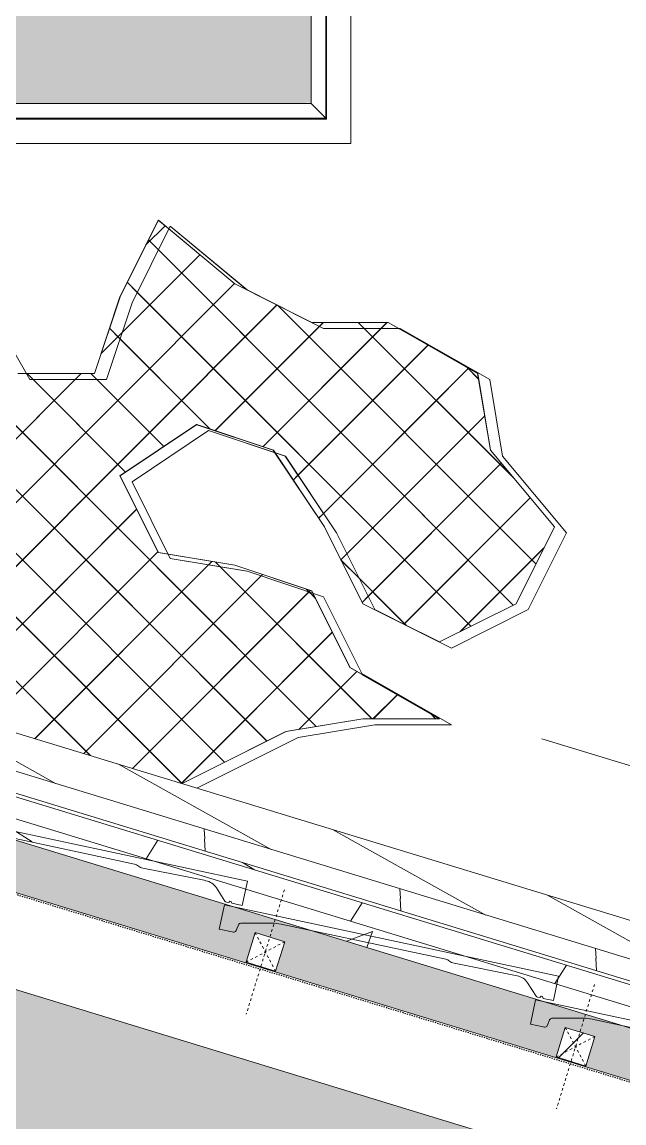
# Model space of a CAD drawing. Header units: millimetres. Extents: x -12186 to 152825, y -4386 to 9463.
# Drawn here: x 53345 to 54085, y 4668 to 6022 of the extents above; entities that cross this region are included whole.
import ezdxf

# ---------------------------------------------------------------- set-up
doc = ezdxf.new("R2010")
doc.units = ezdxf.units.MM
doc.linetypes.add('Dash', pattern=[6.35, 3.175, -3.175])
doc.linetypes.add('Dash 1_5mm', pattern=[3, 1.5, -1.5])
for name, color, linetype, lineweight in [('A-DETL', 90, 'Continuous', 5), ('A-DETL-GENF', 92, 'Continuous', 5), ('A-DETL-GENF-HDLN', 1, 'Dash', 5), ('A-DETL-THIN', 151, 'Continuous', 5), ('A-GLAZ', 151, 'Continuous', 9), ('A-ROOF', 132, 'Continuous', 9), ('A-ROOF-OTLN', 132, 'Continuous', 9), ('A-ROOF-PATT', 132, 'Continuous', 9), ('G-ANNO-DIMS', 111, 'Continuous', 5), ('G-IMPT', 8, 'Continuous', 5), ('I-WALL', 2, 'Continuous', 9), ('L-PLNT', 71, 'Continuous', 5)]:
    doc.layers.add(name, color=color, linetype=linetype, lineweight=lineweight)

# ---------------------------------------------------------------- blocks, each defined once
blk = doc.blocks.new('Window Aluminium Fixed 1 - Type 1-V220-Section B-B')
at = {"layer": 'A-GLAZ', "lineweight": 5}
blk.add_hatch(color=256, dxfattribs=at).paths.add_polyline_path([(5514.8, 5921.4), (5519.1, 5922.3), (5530.5, 5990.9), (5640.5, 5959.5), (5697.5, 5921.4), (6206.1, 5922.3), (6206.1, 6919.9), (5339.2, 6919.9), (5339.2, 5950.8), (5383.3, 5921.4), (5420.6, 5921.4)])
h = blk.add_hatch(color=256, dxfattribs=at)
h.paths.add_polyline_path([(5564.5, 5921.4), (5697.5, 5921.4), (5640.5, 5959.5), (5530.5, 5990.9), (5518.9, 5921.4), (5530, 5921.4)])
h.paths.add_polyline_path([(5383.3, 5921.4), (5339.2, 5950.8), (5339.2, 5921.4), (5346.1, 5921.4)])
for p, q in [((5320.2, 5959.5), (5320.2, 6919.9)), ((5321.2, 6919.9), (5321.2, 5959.5)), ((5339.2, 6919.9), (5339.2, 5950.8)), ((6206.1, 6919.9), (6206.1, 5921.4)), ((6224.2, 5903.3), (6224.2, 6919.9)), ((6225.2, 6919.9), (6225.2, 5902.3)), ((5320.2, 5902.3), (5320.2, 5959.5)), ((5321.2, 5959.5), (5321.2, 5903.3)), ((5339.2, 5950.8), (5339.2, 5921.4)), ((5339.2, 5921.4), (5321.2, 5903.3)), ((5339.2, 5921.4), (5383.3, 5921.4)), ((5383.3, 5921.4), (5518.9, 5921.4)), ((5518.9, 5921.4), (5697.5, 5921.4)), ((5697.5, 5921.4), (6206.1, 5921.4)), ((6206.1, 5921.4), (6224.2, 5903.3)), ((5411.9, 5902.3), (5320.2, 5902.3)), ((5321.2, 5903.3), (5410.4, 5903.3)), ((5410.4, 5903.3), (5515.9, 5903.3)), ((5515.8, 5902.3), (5411.9, 5902.3)), ((5726, 5902.3), (5515.8, 5902.3)), ((5515.9, 5903.3), (5724.5, 5903.3)), ((5724.5, 5903.3), (6224.2, 5903.3)), ((6225.2, 5902.3), (5726, 5902.3))]:
    blk.add_line(p, q, dxfattribs=at)
blk = doc.blocks.new('SVA_Shades of Green Tree - Australian_Tree_based_on_Leopard_Tree_2901-1101184-Section B-B')
at = {"layer": 'G-IMPT'}
for p, q in [((6047.6, 5085), (5174.4, 5959.7)), ((6099.8, 5111.2), (5245.5, 5966.9)), ((6099.6, 5111.2), (5252.8, 5959.5)), ((5934.9, 5119.5), (5110.8, 5945)), ((6047.4, 5085.1), (5182.7, 5951.2)), ((5934.7, 5119.6), (5120.5, 5935.1)), ((6151.8, 5137.3), (5348.1, 5942.4)), ((6152, 5137.3), (5348.2, 5942.4)), ((6212.4, 5155.2), (5464.9, 5904)), ((6212.2, 5155.2), (5472.2, 5896.6)), ((6003, 5747.5), (6026.6, 5771.2)), ((6003.1, 5747.5), (6026.7, 5771.2)), ((6112.5, 5699.5), (6031.4, 5767.2)), ((6018.5, 5741.5), (6006.1, 5753.8)), ((6454.7, 5304.6), (6006.3, 5753.8)), ((6454.6, 5304.6), (6018.5, 5741.5)), ((5948, 5613.9), (6069.5, 5735.5)), ((5973.9, 5639.9), (6069.3, 5735.5)), ((5992.4, 5689.2), (5980, 5701.6)), ((6402.5, 5278.5), (5980.2, 5701.6)), ((5626.7, 5213.7), (6112, 5699.9)), ((5626.8, 5213.7), (6112.2, 5699.9)), ((6402.4, 5278.5), (5992.4, 5689.2)), ((6206.8, 5652.3), (6112.5, 5699.5)), ((5686.7, 5195.4), (6164.1, 5673.7)), ((5686.8, 5195.3), (6164.3, 5673.7)), ((6482.4, 5355.2), (6164.8, 5673.3)), ((6482.6, 5355.2), (6164.9, 5673.3)), ((6088, 5519), (6216.4, 5647.6)), ((6088.1, 5519), (6221.3, 5652.3)), ((6146.9, 5499.4), (6299.6, 5652.3)), ((6216.4, 5647.6), (6221.2, 5652.3)), ((6271.4, 5644.9), (6264.1, 5652.3)), ((6454.8, 5461.4), (6264.2, 5652.3)), ((6292.1, 5644.9), (6299.4, 5652.3)), ((5947.9, 5613.9), (5973.9, 5639.9)), ((5971.2, 5632), (5958.2, 5645)), ((6082.1, 5521), (5958.4, 5645)), ((6146.7, 5499.4), (6292.1, 5644.9)), ((6454.6, 5461.4), (6271.4, 5644.9)), ((6410.9, 5589.4), (6313.9, 5644.9)), ((6081, 5522), (5971.2, 5632)), ((6184.2, 5458.3), (6350, 5624.4)), ((6190, 5464.3), (6349.8, 5624.4)), ((6215.5, 5411.3), (6399.8, 5595.9)), ((6375.8, 5572), (6399.7, 5595.9)), ((6412.1, 5582.5), (6397.5, 5597.1)), ((6412.2, 5582.5), (6397.6, 5597.1)), ((5566.7, 5232.1), (5916.1, 5582)), ((5566.8, 5232), (5923.6, 5589.4)), ((5856.1, 5589.4), (5845.5, 5589.4)), ((5864.5, 5582), (5857.1, 5589.4)), ((5978.2, 5468.2), (5857.2, 5589.4)), ((5978.1, 5468.2), (5864.5, 5582)), ((5916.1, 5582), (5923.5, 5589.4)), ((5942.8, 5582), (5935.4, 5589.4)), ((6025.2, 5499.6), (5935.5, 5589.4)), ((6025.1, 5499.6), (5942.8, 5582)), ((6426.6, 5495.1), (6410.9, 5589.4)), ((6221.4, 5417.3), (6374.9, 5571)), ((5971.2, 5463.6), (6065.4, 5526.5)), ((6065.6, 5526.4), (6159.6, 5495.1)), ((6242.8, 5360.2), (6419.7, 5537.4)), ((6250.1, 5367.6), (6419.6, 5537.4)), ((6159.6, 5495.1), (6161.7, 5491.9)), ((6505.2, 5400.7), (6426.6, 5495.1)), ((6268.9, 5307.9), (6440, 5479.2)), ((6276.2, 5315.4), (6439.8, 5479.2)), ((6018.3, 5369.3), (5971.2, 5463.6)), ((6184.1, 5458.3), (6190, 5464.3)), ((6320.2, 5281), (6475.4, 5436.5)), ((6320.4, 5281), (6475.6, 5436.5)), ((5746.7, 5177), (5991.7, 5422.5)), ((5746.8, 5177), (5991.8, 5422.5)), ((6215.4, 5411.3), (6221.4, 5417.3)), ((6458.1, 5306.3), (6505.2, 5400.7)), ((5806.6, 5158.7), (6017.8, 5370.2)), ((5806.7, 5158.7), (6017.9, 5370.2)), ((6030.4, 5367.2), (6018.3, 5369.3)), ((6242.7, 5360.2), (6250.1, 5367.6)), ((6389.6, 5272.1), (6492.3, 5375)), ((6389.7, 5272.1), (6492.5, 5375)), ((5866.6, 5140.4), (6080, 5354)), ((5866.7, 5140.3), (6084.3, 5358.3)), ((6080, 5354), (6084.2, 5358.3)), ((6094.5, 5351.6), (6088.6, 5357.5)), ((6281.1, 5164.8), (6088.7, 5357.5)), ((6281, 5164.8), (6094.5, 5351.6)), ((6265.2, 5337.5), (6242.9, 5359.9)), ((6323.1, 5279.6), (6243, 5359.9)), ((5926.6, 5122), (6144.6, 5340.4)), ((5926.7, 5122), (6146.6, 5342.2)), ((6144.6, 5340.4), (6146.4, 5342.2)), ((6322.9, 5279.7), (6265.2, 5337.5)), ((5986.7, 5103.6), (6205.3, 5322.6)), ((6203.7, 5320.7), (6200, 5324.3)), ((6211.4, 5313.1), (6200.2, 5324.3)), ((6203.3, 5320.8), (6205.2, 5322.6)), ((5986.8, 5103.8), (6203.3, 5320.8)), ((6211.2, 5313.1), (6203.7, 5320.7)), ((6253.9, 5227.7), (6208.2, 5319.2)), ((6268.8, 5307.9), (6276.2, 5315.4)), ((6284.4, 5298.9), (6363.8, 5259.2)), ((6363.9, 5259.2), (6458.1, 5306.3)), ((6046.7, 5085.3), (6232.3, 5271.2)), ((6170.7, 5209.7), (6232.2, 5271.2)), ((6268, 5219.6), (6253.9, 5227.7)), ((6191.3, 5151.7), (6262.4, 5222.9)), ((6192.2, 5152.8), (6262.2, 5222.9)), ((6363.8, 5164.8), (6269, 5219)), ((6046.6, 5085.3), (6169.6, 5208.6)), ((6282.6, 5164.9), (6312.1, 5194.4)), ((6282.7, 5164.8), (6312.2, 5194.4)), ((6175.3, 5149.1), (6269.6, 5164.8)), ((6269.6, 5164.8), (6363.8, 5164.8)), ((6359.3, 5164.8), (6353.2, 5170.9)), ((6359.4, 5164.8), (6353.4, 5170.9)), ((6360.8, 5164.8), (6361.9, 5165.9)), ((6361, 5164.8), (6362, 5165.9)), ((6081.1, 5101.9), (6175.3, 5149.1)), ((6047.5, 5085.1), (6081.1, 5101.9))]:
    blk.add_line(p, q, dxfattribs=at)
at = {"layer": 'G-IMPT', "flags": 128}
for points in [[(6047.6, 5085), (6081.2, 5101.9), (6175.5, 5149.1), (6269.7, 5164.8), (6364, 5164.8), (6254, 5227.7), (6206.9, 5322.1), (6112.6, 5353.5), (6018.4, 5369.3), (5971.3, 5463.6), (6065.5, 5526.5), (6159.8, 5495.1), (6222.6, 5400.7), (6269.7, 5306.3), (6364, 5259.2), (6458.2, 5306.3), (6505.3, 5400.7), (6426.8, 5495.1), (6411.1, 5589.4), (6301.1, 5652.3), (6206.9, 5652.3), (6112.6, 5699.5), (6018.4, 5778.1), (5971.3, 5683.8), (5939.9, 5589.4), (5845.6, 5589.4)], [(6031.4, 5767.2), (6018.3, 5778.1), (5971.2, 5683.8), (5939.7, 5589.4), (5856.1, 5589.4)], [(6313.9, 5644.9), (6301, 5652.3), (6206.8, 5652.3)], [(6161.7, 5491.9), (6222.5, 5400.7), (6269.6, 5306.3), (6284.4, 5298.9)], [(6208.2, 5319.2), (6206.8, 5322.1), (6112.5, 5353.5), (6030.4, 5367.2)]]:
    blk.add_lwpolyline(points, dxfattribs=at)
at = {"layer": 'L-PLNT'}
for p, q in [((6033.1, 5770.7), (5986, 5676.4)), ((5986, 5676.4), (6033.1, 5770.7)), ((6127.4, 5692.1), (6033.1, 5770.7)), ((6033.1, 5770.7), (6127.3, 5692.1)), ((6033.1, 5770.7), (6033.1, 5770.7)), ((5860.4, 5582), (5797.5, 5692.1)), ((5797.5, 5692.1), (5860.3, 5582)), ((6127.3, 5692.1), (6127.4, 5692.1)), ((6221.6, 5644.9), (6127.4, 5692.1)), ((6127.4, 5692.1), (6221.6, 5644.9)), ((5954.5, 5582), (5986, 5676.4)), ((5986, 5676.4), (5954.6, 5582)), ((5986, 5676.4), (5986, 5676.4)), ((6315.8, 5644.9), (6221.6, 5644.9)), ((6221.6, 5644.9), (6315.8, 5644.9)), ((6221.6, 5644.9), (6221.6, 5644.9)), ((6425.8, 5582), (6315.8, 5644.9)), ((6315.8, 5644.9), (6425.7, 5582)), ((6315.8, 5644.9), (6315.8, 5644.9)), ((5860.3, 5582), (5860.4, 5582)), ((5954.6, 5582), (5860.4, 5582)), ((5860.4, 5582), (5954.5, 5582)), ((5954.5, 5582), (5954.6, 5582)), ((6425.7, 5582), (6441.5, 5487.7)), ((6425.7, 5582), (6425.8, 5582)), ((6441.5, 5487.7), (6425.8, 5582)), ((5986, 5456.2), (6080.2, 5519.1)), ((6080.2, 5519.1), (5986, 5456.2)), ((6080.2, 5519.1), (6174.5, 5487.7)), ((6174.4, 5487.7), (6080.2, 5519.1)), ((6080.2, 5519.1), (6080.2, 5519.1)), ((6237.3, 5393.3), (6174.4, 5487.7)), ((6174.4, 5487.7), (6174.5, 5487.7)), ((6174.5, 5487.7), (6237.3, 5393.3)), ((6520, 5393.3), (6441.5, 5487.7)), ((6441.5, 5487.7), (6520, 5393.3)), ((6441.5, 5487.7), (6441.5, 5487.7)), ((6033.1, 5361.9), (5986, 5456.2)), ((5986, 5456.2), (6033.1, 5361.9)), ((5986, 5456.2), (5986, 5456.2)), ((6237.3, 5393.3), (6284.4, 5299)), ((6284.4, 5299), (6237.3, 5393.3)), ((6237.3, 5393.3), (6237.3, 5393.3)), ((6472.9, 5299), (6520, 5393.3)), ((6520, 5393.3), (6472.9, 5299)), ((6520, 5393.3), (6520, 5393.3)), ((6127.4, 5346.1), (6033.1, 5361.9)), ((6033.1, 5361.9), (6127.3, 5346.1)), ((6033.1, 5361.9), (6033.1, 5361.9)), ((6127.3, 5346.1), (6127.4, 5346.1)), ((6221.6, 5314.7), (6127.4, 5346.1)), ((6127.4, 5346.1), (6221.6, 5314.7)), ((6268.7, 5220.3), (6221.6, 5314.7)), ((6221.6, 5314.7), (6268.7, 5220.3)), ((6221.6, 5314.7), (6221.6, 5314.7)), ((6284.4, 5299), (6378.7, 5251.8)), ((6284.4, 5299), (6284.4, 5299)), ((6378.6, 5251.8), (6284.4, 5298.9)), ((6378.7, 5251.8), (6472.9, 5299)), ((6472.9, 5299), (6378.7, 5251.8)), ((6472.9, 5299), (6472.9, 5299)), ((6378.6, 5251.8), (6378.7, 5251.8)), ((6378.7, 5157.4), (6268.7, 5220.3)), ((6268.7, 5220.3), (6378.6, 5157.4)), ((6268.7, 5220.3), (6268.7, 5220.3)), ((6190.2, 5141.7), (6284.4, 5157.4)), ((6284.4, 5157.4), (6190.2, 5141.7)), ((6284.4, 5157.4), (6378.7, 5157.4)), ((6378.6, 5157.4), (6284.4, 5157.4)), ((6284.4, 5157.4), (6284.4, 5157.4)), ((6378.6, 5157.4), (6378.7, 5157.4)), ((6096, 5094.5), (6190.2, 5141.7)), ((6190.1, 5141.7), (6096, 5094.5)), ((6190.1, 5141.7), (6190.2, 5141.7)), ((6095.9, 5094.5), (6065.8, 5079.5)), ((6065.9, 5079.4), (6096, 5094.5))]:
    blk.add_line(p, q, dxfattribs=at)
blk = doc.blocks.new('Repeating Detail - Timber _38 x 38_-V323-Section B-B')
at = {"layer": 'A-DETL-GENF'}
h = blk.add_hatch(dxfattribs=at)
h.set_pattern_fill('FP_108', color=256, style=0, pattern_type=2)
h.set_pattern_definition([(45, (379.8, 3166.03), (-141.4214, 141.4214), [])])
h.paths.add_polyline_path([(6543.9, 4737.7), (6555, 4774.1), (6518.6, 4785.2), (6507.5, 4748.8)])
for p, q in [((6126.2, 4865.4), (6137.3, 4901.8)), ((6137.3, 4901.8), (6173.7, 4890.6)), ((6173.7, 4890.6), (6162.5, 4854.3)), ((6162.5, 4854.3), (6126.2, 4865.4)), ((6507.5, 4748.8), (6518.6, 4785.2)), ((6518.6, 4785.2), (6555, 4774.1)), ((6555, 4774.1), (6543.9, 4737.7)), ((6543.9, 4737.7), (6507.5, 4748.8))]:
    blk.add_line(p, q, dxfattribs=at)
at = {"layer": 'A-DETL-GENF-HDLN'}
for p, q in [((6173.3, 4954.5), (6126.5, 4801.5)), ((6137.3, 4901.8), (6162.5, 4854.3)), ((6126.2, 4865.4), (6173.7, 4890.6)), ((6554.6, 4838), (6507.9, 4684.9)), ((6518.6, 4785.2), (6543.9, 4737.7)), ((6507.5, 4748.8), (6555, 4774.1))]:
    blk.add_line(p, q, dxfattribs=at)
blk = doc.blocks.new('Repeating Detail - Conc Roof Tile-372879-Section B-B')
at = {"layer": 'A-DETL-GENF'}
for p, q in [((3462.1, 5052.9), (3051.4, 4965)), ((3392.5, 5029.3), (3190.1, 4986)), ((3102.4, 4965.7), (3179.9, 4981.1)), ((3051.4, 4965), (3057.8, 4935.2)), ((3089.6, 4956.9), (3079, 4940.6)), ((3079.6, 4935.9), (2668.9, 4848.1)), ((3057.8, 4935.2), (3070.5, 4937.9)), ((3070.5, 4937.9), (3057.8, 4935.2)), ((3070.5, 4937.9), (3071.2, 4940.1)), ((3071.2, 4940.1), (3070.5, 4937.9)), ((3071.2, 4940.1), (3072.9, 4940.4)), ((3072.9, 4940.4), (3071.2, 4940.1)), ((3072.9, 4940.4), (3074.4, 4938.7)), ((3074.4, 4938.7), (3072.9, 4940.4)), ((3074.4, 4938.7), (3077.1, 4939.3)), ((3077.1, 4939.3), (3074.4, 4938.7)), ((3086, 4906.1), (3079.6, 4935.9)), ((3010, 4912.3), (2807.6, 4869)), ((3010, 4912.3), (3018, 4913.4)), ((3018.3, 4913.4), (3010, 4912.3)), ((3059.6, 4913.3), (3018.3, 4913.4)), ((3062.4, 4911.4), (3065.3, 4904.2)), ((3065.3, 4904.2), (3062.4, 4911.4)), ((3070.2, 4902.7), (3068.7, 4902.4)), ((3086, 4906.1), (3070.2, 4902.7)), ((3070.2, 4902.7), (3086, 4906.1)), ((3086, 4906.1), (3070.2, 4902.7)), ((2719.9, 4848.7), (2797.4, 4864.2)), ((2668.9, 4848.1), (2675.3, 4818.2)), ((2707.1, 4840), (2696.5, 4823.7)), ((2675.3, 4818.2), (2688, 4820.9)), ((2688, 4820.9), (2675.3, 4818.2)), ((2688, 4820.9), (2688.7, 4823.1)), ((2688.7, 4823.1), (2688, 4820.9)), ((2688.7, 4823.1), (2690.4, 4823.5)), ((2690.4, 4823.5), (2688.7, 4823.1)), ((2690.4, 4823.5), (2691.9, 4821.8)), ((2691.9, 4821.8), (2690.4, 4823.5)), ((2691.9, 4821.8), (2694.6, 4822.4)), ((2694.6, 4822.4), (2691.9, 4821.8)), ((2697.1, 4819), (2286.4, 4731.1)), ((2703.5, 4789.1), (2697.1, 4819)), ((2627.5, 4795.4), (2425.1, 4752.1)), ((2627.5, 4795.4), (2635.4, 4796.5)), ((2635.8, 4796.5), (2627.5, 4795.4)), ((2677.1, 4796.4), (2635.8, 4796.5)), ((2679.9, 4794.5), (2682.8, 4787.3)), ((2682.8, 4787.3), (2679.9, 4794.5)), ((2687.7, 4785.8), (2686.2, 4785.5)), ((2703.5, 4789.1), (2687.7, 4785.8)), ((2687.7, 4785.8), (2703.5, 4789.1)), ((2703.5, 4789.1), (2687.7, 4785.8))]:
    blk.add_line(p, q, dxfattribs=at)
for centre, radius, start, end in [((3178.8, 4991.1), 10, 276.5757, 312.0411), ((3192.2, 4976.2), 10, 102.0757, 132.0411), ((3106.4, 4946), 20, 101.2845, 147.0757), ((3076.5, 4942.2), 3, 282.0757, 327.0757), ((3076.5, 4942.2), 3, 282.0757, 327.0757), ((3059.6, 4910.3), 3, 22.0757, 89.8219), ((3068.1, 4905.3), 3, 202.0757, 282.0757), ((3068.1, 4905.3), 3, 202.0757, 282.0757), ((2796.3, 4874.1), 10, 276.5757, 312.0411), ((2809.7, 4859.3), 10, 102.0757, 132.0411), ((2723.8, 4829.1), 20, 101.2845, 147.0757), ((2694, 4825.3), 3, 282.0757, 327.0757), ((2694, 4825.3), 3, 282.0757, 327.0757), ((2677.1, 4793.4), 3, 22.0757, 89.8219), ((2685.6, 4788.4), 3, 202.0757, 282.0757), ((2685.6, 4788.4), 3, 202.0757, 282.0757)]:
    blk.add_arc(centre, radius, start, end, dxfattribs=at)

msp = doc.modelspace()

# ---------------------------------------------------------------- hatches: boundary and pattern name
at = {"layer": 'A-ROOF-PATT', "lineweight": 5}
h = msp.add_hatch(dxfattribs=at)
h.set_pattern_fill('FP_31', color=256, style=0, pattern_type=2)
h.set_pattern_definition([(150.841, (55405.014, 4491.617), (-119.3772, 0.0008), [])])
h.paths.add_polyline_path([(58726.2, 3452.5), (58596.6, 3539.6), (52089.6, 5529), (52095, 5524.3), (52263.5, 5428.3), (58604.9, 3489.6)])
h = msp.add_hatch(dxfattribs=at)
h.set_pattern_fill('FP_30', color=256, style=0, pattern_type=2)
h.set_pattern_definition([(57.747, (55268.47, 4476.4), (-299.508, 0.002), [])])
h.paths.add_polyline_path([(58524.7, 3455.7), (58545.1, 3476.4), (52243.9, 5403), (52243.9, 5428.3), (52134.7, 5491.3), (52207.6, 5429), (52207.6, 5403), (52181.5, 5395), (58521.9, 3456.5)])
h.paths.add_polyline_path([(52009.6, 5402.1), (52083.9, 5424.8), (52097.5, 5420.7), (52074.8, 5515.5), (52072.9, 5514.4), (51970.7, 5428.3), (51970.7, 5414), (52007.1, 5402.9)])
h = msp.add_hatch(dxfattribs=at)
h.set_pattern_fill('FP_104', color=256, style=0, pattern_type=2)
h.set_pattern_definition([(93.572, (55492.88, 4435.05), (-235.87, 0.002), [])])
h.paths.add_polyline_path([(58726.9, 3440.4), (58726.2, 3452.5), (52258.9, 5429.7), (52258.9, 5417.9), (58604.9, 3477.7)])
h = msp.add_hatch(dxfattribs=at)
h.set_pattern_fill('FP_93', color=256, style=0, pattern_type=2)
h.set_pattern_definition([(50, (47874, 3166), (728.737, -63.756), [76.2, -838.2]), (355, (47874, 3166), (-140.97, 764.23), [60.96, -670.56]), (100.451, (47934.7, 3160.7), (587.77, 700.467), [64.76, -712.36]), (46.184, (47874, 3369.2), (1084.316, -168.17), [114.3, -1257.3]), (96.636, (47964.3, 3355.2), (949.61, 989.71), [97.14, -1068.54]), (351.184, (47874, 3369.2), (949.62, 989.7), [91.44, -1005.84]), (21, (47975.6, 3318.4), (606.458, -409.06), [76.2, -838.2]), (326, (47975.6, 3318.4), (247.21, 736.753), [60.96, -670.56]), (71.451, (48026.1, 3284.34), (853.67, 327.685), [64.76, -712.36]), (37.5, (47873.98, 3166.03), (12.355, 338.22), [33.528, -628.904, 33.528, -647.192, -673.1]), (37.5, (47873.98, 3166.03), (12.355, 338.22), [-1343.152, 33.528, -639.572]), (7.5, (47874, 3166.03), (267.279, 400.722), [33.528, -354.584, 33.528, -613.664, -256.54]), (7.5, (47874, 3166.03), (267.279, 400.722), [-1035.304, 33.528, -223.012]), (327.5, (47647.42, 3166.03), (542.3633, -22.9153), [33.528, -220.472, 33.528, -758.952, -1051.56]), (327.5, (47647.42, 3166.03), (542.3633, -22.9153), [-1046.48, 33.528, -1018.032]), (317.5, (47545.8, 3166.03), (592.517, 101.707), [33.528, -296.672, 33.528, -492.76, -746.76]), (317.5, (47545.8, 3166.03), (592.517, 101.707), [-856.488, 33.528, -713.232])])
h.paths.add_polyline_path([(45562.9, 3405), (45616.5, 3421.4), (45612.5, 3434.5), (45660.3, 3449.1), (45664.3, 3436), (52083.9, 5398.7), (58504.4, 3435.7), (58507.8, 3446.9), (58555.6, 3432.3), (58552.9, 3420.9), (58604.9, 3405), (58604.9, 3431.1), (52083.9, 5424.8), (45562.9, 3431.1), (45562.9, 3428.2)])
h = msp.add_hatch(dxfattribs=at)
h.set_pattern_fill('FP_103', color=256, style=0, pattern_type=2)
h.set_pattern_definition([(93.572, (55493.35, 4421.47), (-235.87, 0.002), [])])
h.paths.add_polyline_path([(58727.9, 3425.1), (58726.9, 3440.4), (52258.9, 5417.9), (52258.9, 5402.9), (58604.9, 3462.7)])
h = msp.add_hatch(dxfattribs=at)
h.set_pattern_fill('FP_102', color=256, style=0, pattern_type=2)
h.set_pattern_definition([(148.211, (55485.95, 4413.94), (-314.7305, 0.002), [])])
h.paths.add_polyline_path([(58717.3, 3423.7), (58727.9, 3425.1), (52258.9, 5402.9), (52243.9, 5402.9), (58693, 3431.1)])
h = msp.add_hatch(dxfattribs=at)
h.set_pattern_fill('FP_101', color=256, style=0, pattern_type=2)
h.set_pattern_definition([(0, (47494.182, 3556.464), (323.85, 44.557), [76.2, -63.5, 88.9, -38.1, -165.1]), (0, (47494.182, 3556.464), (323.85, 44.557), [-266.7, 114.3, -50.8]), (0, (47570.382, 3558.32), (323.85, 44.557), [63.5, -241.3, 50.8, -76.2]), (0, (47722.782, 3553.68), (323.85, 44.557), [38.1, -393.7]), (90, (47494.18, 3556.46), (-107.95, 44.557), [42.701, -135.529]), (90, (47570.38, 3556.46), (-107.95, 44.557), [41.773, -136.457]), (90, (47633.88, 3556.46), (-107.95, 44.557), [38.988, -139.242]), (90, (47722.78, 3553.68), (-107.95, 44.557), [42.701, -135.529]), (90, (47760.88, 3553.68), (-107.95, 44.557), [42.701, -135.529]), (90, (47875.18, 3556.46), (-107.95, 44.557), [40.844, -137.385])])
h.paths.add_polyline_path([(45562.9, 3405), (45592.9, 3405), (45592.9, 3414.2), (45584.7, 3411.7)])
h.paths.add_polyline_path([(58583, 3405), (58604.9, 3405), (58574.9, 3414.2), (58574.9, 3405), (58579.9, 3405)])
h.paths.add_polyline_path([(57676.1, 3415), (57964.7, 3415), (57742.6, 3485), (55296.9, 3485), (55297.3, 3455), (57607.4, 3455), (57607.4, 3415)])
h.paths.add_polyline_path([(58552.9, 3415), (58572.1, 3415), (58552.2, 3421.1), (58550.3, 3415)])
h.paths.add_polyline_path([(45595.6, 3415), (45618.5, 3415), (45616.5, 3421.4), (45611.8, 3420)])
h.paths.add_polyline_path([(45682.2, 3415), (45806.3, 3415), (46697.7, 3688.5), (46686.6, 3724.8), (46722.9, 3735.9), (46732.9, 3703.5), (46732.9, 3762.7), (45664.3, 3436), (45670.7, 3415)])
h.paths.add_polyline_path([(46196.2, 3415), (46560.4, 3415), (46560.4, 3455), (46732.9, 3455), (46732.9, 3485), (46425.1, 3485), (46257.8, 3433.8)])
h.paths.add_polyline_path([(58498, 3415), (58504.4, 3435.7), (55296.9, 4416.4), (55296.9, 4351.9), (58361.4, 3415), (58485.8, 3415)])
h.paths.add_polyline_path([(53024.2, 3455), (55026.9, 3455), (55026.9, 3485), (49551.9, 3485), (49551.9, 3455), (52812.7, 3455)])
h.paths.add_polyline_path([(45935.1, 3455.3), (45924, 3491.7), (45960.3, 3502.8), (45971.4, 3466.4)])
h.paths.add_polyline_path([(58232.6, 3455.3), (58196.3, 3466.4), (58207.4, 3502.8), (58243.8, 3491.7), (58241.7, 3485)])
h.paths.add_polyline_path([(57851.3, 3571.9), (57815, 3583), (57826.1, 3619.3), (57862.4, 3608.2), (57859.6, 3599)])
h.paths.add_polyline_path([(46316.4, 3571.9), (46305.3, 3608.2), (46341.6, 3619.3), (46352.7, 3583)])
h.paths.add_polyline_path([(51332.6, 3599), (51908.7, 3599), (50160.9, 4562), (50160.9, 3599), (50909.7, 3599)])
h.paths.add_polyline_path([(49788.9, 3599), (49551.9, 3652.7), (49551.9, 3599), (49641, 3599)])
h.paths.add_polyline_path([(57052.3, 3599), (57369.7, 3599), (56100.9, 3986.9), (56100.9, 3599), (56407.4, 3599)])
h.paths.add_polyline_path([(55026.9, 3599), (55026.9, 3745.8), (54378.8, 3599), (54715.8, 3599)])
h.paths.add_polyline_path([(52259, 3599), (54006.9, 3599), (54006.9, 4562), (52284.1, 3612.8)])
h.paths.add_polyline_path([(55350.1, 3599), (55986.9, 3599), (55986.9, 3963.3), (55296.9, 3807), (55297.3, 3599)])
h.paths.add_polyline_path([(54120.9, 3657.4), (55026.9, 3862.7), (55026.9, 4315.3), (54120.9, 4592.3), (54120.9, 4055.3)])
h.paths.add_polyline_path([(50046.9, 3657.4), (50046.9, 4592.3), (49551.9, 4440.9), (49551.9, 3769.6), (49852.4, 3701.5)])
h.paths.add_polyline_path([(52140.9, 3664.1), (53930.9, 4650.3), (52140.9, 5197.6), (52140.9, 3784.5)])
h.paths.add_polyline_path([(52026.9, 3664.1), (52026.9, 5197.6), (50236.8, 4650.3), (51966.9, 3697.1)])
h.paths.add_polyline_path([(57470, 3688.5), (57433.6, 3699.6), (57444.8, 3735.9), (57481.1, 3724.8)])
h.paths.add_polyline_path([(57088.7, 3805.1), (57052.3, 3816.2), (57063.4, 3852.5), (57099.8, 3841.4)])
h.paths.add_polyline_path([(56707.3, 3921.6), (56671, 3932.8), (56682.1, 3969.1), (56718.4, 3958)])
h.paths.add_polyline_path([(55296.9, 3923.9), (55877.1, 4055.3), (55296.9, 4232.7), (55296.9, 3927)])
h.paths.add_polyline_path([(56326, 4038.2), (56289.7, 4049.3), (56300.8, 4085.7), (56337.1, 4074.6), (56331.2, 4055.3)])
h.paths.add_polyline_path([(55944.7, 4154.8), (55908.3, 4165.9), (55919.5, 4202.3), (55955.8, 4191.2)])
h.paths.add_polyline_path([(55563.4, 4271.4), (55527, 4282.5), (55538.1, 4318.8), (55574.5, 4307.7)])
h.paths.add_polyline_path([(55026.9, 4434.5), (55026.9, 4498.9), (52083.9, 5398.7), (49551.9, 4624.6), (49551.9, 4560.1), (52083.9, 5334.2), (54844.1, 4490.3)])
h.paths.add_polyline_path([(54800.7, 4504.6), (54764.4, 4515.7), (54775.5, 4552), (54811.8, 4540.9)])
h.paths.add_polyline_path([(54419.4, 4621.1), (54383, 4632.3), (54394.1, 4668.6), (54430.5, 4657.5), (54425, 4639.6)])
h.paths.add_polyline_path([(49748.3, 4621.1), (49737.2, 4657.5), (49773.6, 4668.6), (49784.7, 4632.3)])
h.paths.add_polyline_path([(54038.1, 4737.7), (54001.7, 4748.8), (54012.8, 4785.2), (54049.2, 4774.1)])
h.paths.add_polyline_path([(50129.7, 4737.7), (50118.5, 4774.1), (50154.9, 4785.2), (50166, 4748.8), (50160.9, 4747.3)])
h.paths.add_polyline_path([(53656.7, 4854.3), (53620.4, 4865.4), (53631.5, 4901.8), (53667.8, 4890.6)])
h.paths.add_polyline_path([(50511, 4854.3), (50499.9, 4890.6), (50536.2, 4901.8), (50547.3, 4865.4)])
h.paths.add_polyline_path([(53275.4, 4970.9), (53239.1, 4982), (53250.2, 5018.3), (53286.5, 5007.2)])
h.paths.add_polyline_path([(50892.3, 4970.9), (50881.2, 5007.2), (50917.5, 5018.3), (50928.7, 4982)])
h.paths.add_polyline_path([(52894.1, 5087.5), (52857.7, 5098.6), (52868.8, 5134.9), (52905.2, 5123.8)])
h.paths.add_polyline_path([(51273.6, 5087.5), (51262.5, 5123.8), (51298.9, 5134.9), (51310, 5098.6)])
h.paths.add_polyline_path([(52512.7, 5204.1), (52476.4, 5215.2), (52487.5, 5251.5), (52523.9, 5240.4), (52514.5, 5209.7)])
h.paths.add_polyline_path([(51655, 5204.1), (51643.9, 5240.4), (51680.2, 5251.5), (51691.3, 5215.2), (51673.3, 5209.7)])
h.paths.add_polyline_path([(52131.4, 5320.6), (52095.1, 5331.8), (52106.2, 5368.1), (52142.5, 5357), (52135.6, 5334.2)])
h.paths.add_polyline_path([(52036.3, 5320.6), (52025.2, 5357), (52061.5, 5368.1), (52072.6, 5331.8)])

# ---------------------------------------------------------------- linework, layer by layer
at = {"layer": 'A-DETL', "linetype": 'Dash 1_5mm', "lineweight": 25}
msp.add_line((58243.7, 3448.6), (51676.3, 5456.5), dxfattribs=at)
at = {"layer": 'A-DETL-THIN'}
for p, q in [((58486.3, 3376.8), (52083.9, 5334.2)), ((52140.9, 5197.6), (53930.9, 4650.3))]:
    msp.add_line(p, q, dxfattribs=at)
at = {"layer": 'A-ROOF'}
for p, q in [((58604.9, 3431.1), (52083.9, 5424.8)), ((52083.9, 5398.7), (55042.9, 4494))]:
    msp.add_line(p, q, dxfattribs=at)
at = {"layer": 'A-ROOF-OTLN', "lineweight": 5}
for p, q in [((58596.6, 3539.6), (52089.6, 5529)), ((58726.2, 3452.5), (52258.9, 5429.7)), ((58717.3, 3423.7), (52243.9, 5402.9)), ((58727.9, 3425.1), (52258.9, 5402.9))]:
    msp.add_line(p, q, dxfattribs=at)
at = {"layer": 'G-ANNO-DIMS'}
msp.add_line((53984.2, 5140.1), (56375, 4409.1), dxfattribs=at)
at = {"layer": 'I-WALL'}
for p, q in [((53749.4, 6919.9), (53749.4, 5872.3)), ((53749.4, 5872.3), (52784.4, 5872.3))]:
    msp.add_line(p, q, dxfattribs=at)

# ---------------------------------------------------------------- block references
at = {"layer": 'A-DETL-GENF'}
msp.add_blockref('Repeating Detail - Timber _38 x 38_-V323-Section B-B', (47494.2, 0), dxfattribs=at)
at = {"layer": 'A-DETL-GENF', "extrusion": (0, 0, -1)}
msp.add_blockref('Repeating Detail - Conc Roof Tile-372879-Section B-B', (-56673.5, 0), dxfattribs=at)
at = {"layer": 'A-GLAZ', "lineweight": 5}
msp.add_blockref('Window Aluminium Fixed 1 - Type 1-V220-Section B-B', (47494.2, 0), dxfattribs=at)
at = {"layer": 'L-PLNT'}
msp.add_blockref('SVA_Shades of Green Tree - Australian_Tree_based_on_Leopard_Tree_2901-1101184-Section B-B', (47494.2, 0), dxfattribs=at)

doc.saveas('drawing.dxf')
